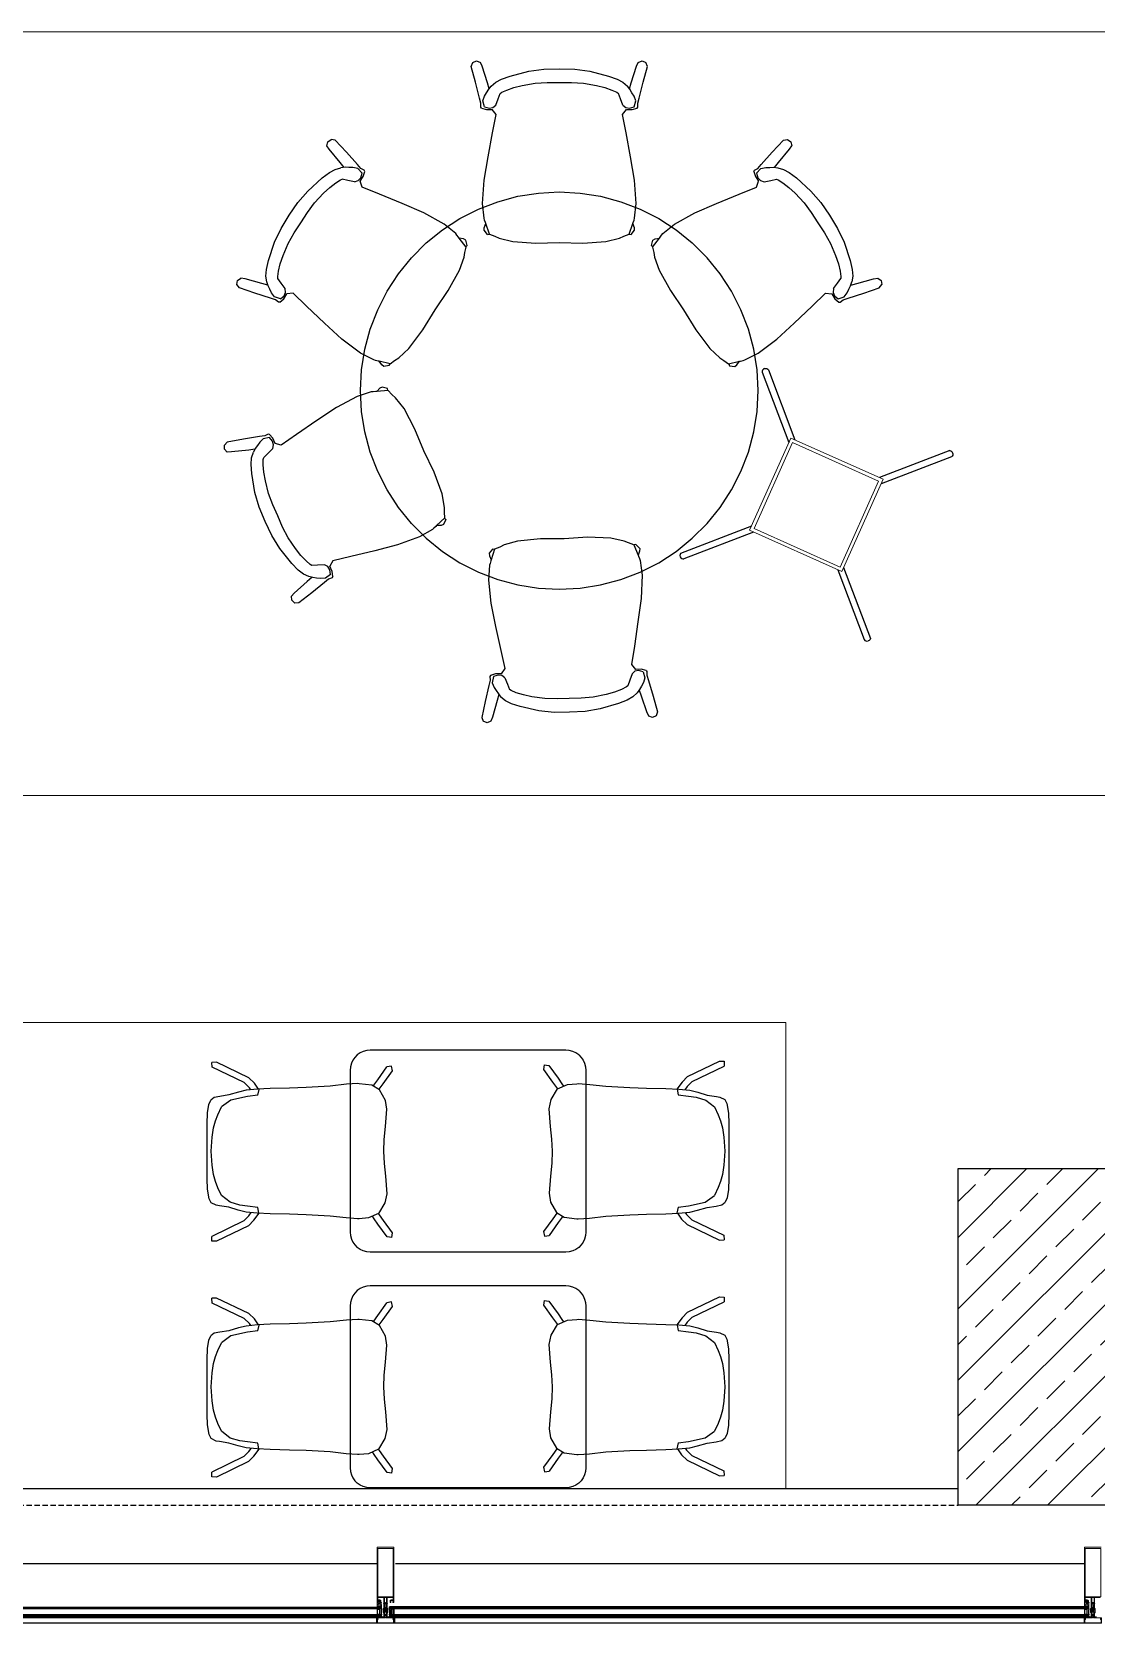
# Model space of a CAD drawing. Header units: metres. Extents: x -9891 to 773, y -8413 to 232.
# Drawn here: x -2033.4 to -1717.5, y -8413.1 to -7940.5 of the extents above; entities that cross this region are included whole.
import ezdxf

# ---------------------------------------------------------------- set-up
doc = ezdxf.new("R2010")
doc.units = ezdxf.units.M
doc.header["$LTSCALE"] = 0.01
doc.header["$MEASUREMENT"] = 0
doc.linetypes.add('HIDDEN', pattern=[9.525, 6.35, -3.175])
doc.layers.get('0').update_dxf_attribs({"color": 30, "lineweight": 0})
for name, color, linetype in [('AG-ELEV-02', 152, 'Continuous'), ('AG-Hidden', 9, 'HIDDEN'), ('CAM', 1, 'Continuous'), ('V-0_Hatch_Concrete', 252, 'Continuous'), ('V-2_Column', 160, 'Continuous')]:
    doc.layers.add(name, color=color, linetype=linetype)
doc.layers.add('AG-Furniture', color=9, linetype='Continuous', lineweight=9)
doc.layers.add('AG-Profile_Aluminium', color=122, linetype='Continuous', lineweight=9)

# ---------------------------------------------------------------- blocks, each defined once
blk = doc.blocks.new('150714_ARSA$0$KOLON 80X120')
at = {"layer": 'V-0_Hatch_Concrete'}
h = blk.add_hatch(dxfattribs=at)
h.set_pattern_fill('ANSI33', color=256, scale=60)
h.set_pattern_definition([(45, (-19036.79, -4512.143), (-10.606602, 10.606602), []), (45, (-19026.183, -4512.143), (-10.606602, 10.606602), [7.5, -3.75])])
h.paths.add_polyline_path([(0, 100), (80, 100), (80, 0), (0, 0)])
at = {"layer": 'V-2_Column'}
blk.add_lwpolyline([(0, 100), (80, 100), (80, 0), (0, 0), (0, 100)], dxfattribs=at)
blk = doc.blocks.new('ART_00113592_P')
at = {"color": 0, "linetype": 'Continuous', "lineweight": -3}
for p, q in [((1, -49.2), (3.8, -39.1)), ((3.8, -39.1), (8.2, -29.7)), ((8.2, -29.7), (14.1, -21.4)), ((14.1, -21.4), (21.4, -14.1)), ((21.4, -14.1), (29.7, -8.2)), ((29.7, -8.2), (39.1, -3.8)), ((39.1, -3.8), (49.2, -1)), ((49.2, -1), (60, 0)), ((60, 0), (640, 0)), ((640, 0), (650.8, -1)), ((650.8, -1), (661, -3.8)), ((661, -3.8), (670.3, -8.2)), ((670.3, -8.2), (678.7, -14.1)), ((685.9, -21.4), (678.7, -14.1)), ((691.9, -29.7), (685.9, -21.4)), ((696.3, -39.1), (691.9, -29.7)), ((699.1, -49.2), (696.3, -39.1)), ((0, -60), (1, -49.2)), ((0, -540), (0, -60)), ((700.1, -60), (699.1, -49.2)), ((700, -60), (700.1, -60)), ((700.1, -540), (700.1, -60)), ((1, -550.8), (0, -540)), ((3.8, -561), (1, -550.8)), ((8.2, -570.3), (3.8, -561)), ((691.9, -570.3), (696.3, -561)), ((696.3, -561), (699.1, -550.8)), ((699.1, -550.8), (700.1, -540)), ((14.1, -578.7), (8.2, -570.3)), ((21.4, -585.9), (14.1, -578.7)), ((21.4, -585.9), (29.7, -591.9)), ((29.7, -591.9), (39.1, -596.3)), ((39.1, -596.3), (49.2, -599.1)), ((49.2, -599.1), (60, -600.1)), ((60, -600.1), (640, -600.1)), ((640, -600.1), (650.8, -599.1)), ((650.8, -599.1), (661, -596.3)), ((661, -596.3), (670.3, -591.9)), ((670.3, -591.9), (678.7, -585.9)), ((678.7, -585.9), (685.9, -578.7)), ((685.9, -578.7), (691.9, -570.3))]:
    blk.add_line(p, q, dxfattribs=at)
blk = doc.blocks.new('ART_00104314_P')
at = {"color": 0, "linetype": 'Continuous', "lineweight": -3}
for p, q in [((224.9, -0.3), (268.4, 0)), ((268.4, 0), (311.7, -0.3)), ((0, -28), (0.7, -14.3)), ((46, -123), (0, -28)), ((0.7, -14.3), (14.7, -14.5)), ((60.6, -109.3), (14.7, -14.5)), ((101, -64.7), (105.3, -37)), ((105.3, -37), (106.9, -27)), ((106.9, -27), (114.1, -12.5)), ((114.1, -12.5), (126, -6.2)), ((115.8, -69), (136.1, -43.3)), ((126, -6.2), (154.7, -1.5)), ((136.1, -43.3), (159.2, -32.4)), ((154.7, -1.5), (185.5, -0.7)), ((159.2, -32.4), (177.3, -25.4)), ((177.3, -25.4), (198.3, -19.6)), ((185.5, -0.7), (224.9, -0.3)), ((198.3, -19.6), (226, -15.6)), ((226, -15.6), (267.8, -12.3)), ((267.8, -12.3), (309.6, -15.6)), ((309.6, -15.6), (337.2, -19.6)), ((311.7, -0.3), (348.7, -0.6)), ((337.2, -19.6), (357.9, -25.4)), ((348.7, -0.6), (381.5, -1.4)), ((357.9, -25.4), (375.9, -32.4)), ((375.9, -32.4), (398.9, -43.3)), ((381.5, -1.4), (406.3, -5.4)), ((418.9, -70.9), (398.9, -43.3)), ((406.3, -5.4), (418.9, -10.9)), ((426.8, -21.6), (418.9, -10.9)), ((430.4, -37.6), (426.8, -21.6)), ((434.6, -64.8), (430.4, -37.6)), ((471.2, -110.5), (516.8, -15)), ((485.7, -124.2), (531.5, -28.4)), ((516.8, -15), (530.8, -14.7)), ((531.5, -28.4), (530.8, -14.7)), ((86.4, -116.3), (92.6, -92.8)), ((92.6, -92.8), (101, -64.7)), ((107, -97.4), (115.8, -69)), ((430, -119.7), (418.9, -70.9)), ((442.7, -93.8), (434.6, -64.8)), ((448.5, -116.5), (442.7, -93.8)), ((46, -123), (62.4, -139.4)), ((60.6, -109.3), (75.8, -124.5)), ((62.4, -139.4), (83.2, -154.4)), ((75.8, -124.5), (85.1, -131.2)), ((83.5, -148.7), (86.4, -116.3)), ((100.5, -150.5), (104.2, -119.7)), ((104.2, -119.7), (107, -97.4)), ((433.9, -150.5), (430, -119.7)), ((451.7, -149.7), (448.5, -116.5)), ((449.8, -130.1), (455.9, -125.6)), ((451.8, -153.1), (469.4, -140.5)), ((455.9, -125.6), (471.2, -110.5)), ((469.4, -140.5), (485.7, -124.2)), ((80.2, -245.3), (81.9, -187.2)), ((81.9, -187.2), (83.5, -148.7)), ((83.8, -153.8), (100.5, -150.5)), ((433.9, -150.5), (451.3, -154.8)), ((453.5, -187.5), (451.7, -149.7)), ((455.1, -245.3), (453.5, -187.5)), ((78.6, -294.2), (80.2, -245.3)), ((456.9, -294.4), (455.1, -245.3)), ((74.7, -365.7), (78.6, -294.2)), ((460.8, -365.8), (456.9, -294.4)), ((69.2, -413.4), (74.7, -365.7)), ((466.2, -414.4), (460.8, -365.8)), ((66.9, -447.1), (69.2, -413.4)), ((468.3, -447.5), (466.2, -414.4)), ((67.1, -451.2), (66.9, -447.1)), ((69.2, -478.9), (67.1, -451.2)), ((463.5, -488.8), (468.1, -451.6)), ((468.1, -451.6), (468.3, -447.5)), ((13.2, -534.5), (50.6, -507.5)), ((50.6, -507.5), (67.1, -495.8)), ((62.2, -523.8), (78.7, -512.1)), ((67.1, -495.8), (74.4, -490.9)), ((82.4, -509.5), (69.2, -478.9)), ((78.7, -512.1), (82.5, -509.5)), ((82.5, -509.6), (82.4, -509.5)), ((82.5, -509.6), (114.2, -529.3)), ((418.6, -529.9), (449.9, -512.2)), ((449.9, -512.2), (463.5, -488.8)), ((449.9, -512.2), (450.1, -512.1)), ((450.8, -510.8), (451.6, -511.3)), ((451.6, -511.3), (468.1, -523)), ((460.9, -493.4), (463.2, -495.1)), ((463.2, -495.1), (479.7, -506.8)), ((479.7, -506.8), (517.7, -534.1)), ((11, -548.4), (13.2, -534.5)), ((11, -548.4), (24.9, -550.8)), ((24.9, -550.8), (62.2, -523.8)), ((114.2, -529.3), (141.4, -534.3)), ((141.4, -534.3), (193.8, -530.5)), ((193.8, -530.5), (231.5, -526.4)), ((231.5, -526.4), (267.6, -524.7)), ((267.6, -524.7), (302.8, -526.1)), ((302.8, -526.1), (341.4, -530.1)), ((341.4, -530.1), (392, -534.2)), ((392, -534.2), (418.6, -529.9)), ((468.1, -523), (506.1, -550.3)), ((506.1, -550.3), (520, -548)), ((520, -548), (517.7, -534.1))]:
    blk.add_line(p, q, dxfattribs=at)
blk = doc.blocks.new('*U215')
at = {"color": 0, "linetype": 'Continuous', "lineweight": -3}
for p, q in [((-182.3, 561.1), (-122.7, 577.1)), ((-122.7, 577.1), (-61.7, 586.8)), ((-61.7, 586.8), (0, 590)), ((0, 590), (61.7, 586.8)), ((61.7, 586.8), (122.7, 577.1)), ((122.7, 577.1), (182.3, 561.1)), ((-295, 511), (-240, 539)), ((-240, 539), (-182.3, 561.1)), ((182.3, 561.1), (240, 539)), ((240, 539), (295, 511)), ((-394.8, 438.5), (-346.8, 477.3)), ((-346.8, 477.3), (-295, 511)), ((295, 511), (346.8, 477.3)), ((346.8, 477.3), (394.8, 438.5)), ((-438.5, 394.8), (-394.8, 438.5)), ((438.5, 394.8), (394.8, 438.5)), ((-477.3, 346.8), (-438.5, 394.8)), ((477.3, 346.8), (438.5, 394.8)), ((-511, 295), (-477.3, 346.8)), ((511, 295), (477.3, 346.8)), ((-539, 240), (-511, 295)), ((539, 240), (511, 295)), ((-561.1, 182.3), (-539, 240)), ((561.1, 182.3), (539, 240)), ((-577.1, 122.7), (-561.1, 182.3)), ((577.1, 122.7), (561.1, 182.3)), ((-586.8, 61.7), (-577.1, 122.7)), ((586.8, 61.7), (577.1, 122.7)), ((-590, 0), (-586.8, 61.7)), ((590, 0), (586.8, 61.7)), ((-586.8, -61.7), (-590, 0)), ((586.8, -61.7), (590, 0)), ((-577.1, -122.7), (-586.8, -61.7)), ((577.1, -122.7), (586.8, -61.7)), ((-561.1, -182.3), (-577.1, -122.7)), ((561.1, -182.3), (577.1, -122.7)), ((-539, -240), (-561.1, -182.3)), ((539, -240), (561.1, -182.3)), ((-511, -295), (-539, -240)), ((511, -295), (539, -240)), ((-477.3, -346.8), (-511, -295)), ((477.3, -346.8), (511, -295)), ((-438.5, -394.8), (-477.3, -346.8)), ((438.5, -394.8), (477.3, -346.8)), ((-394.8, -438.5), (-438.5, -394.8)), ((394.8, -438.5), (438.5, -394.8)), ((-394.8, -438.5), (-346.8, -477.3)), ((346.8, -477.3), (394.8, -438.5)), ((-346.8, -477.3), (-295, -511)), ((-295, -511), (-240, -539)), ((240, -539), (295, -511)), ((295, -511), (346.8, -477.3)), ((-240, -539), (-182.3, -561.1)), ((-182.3, -561.1), (-122.7, -577.1)), ((122.7, -577.1), (182.3, -561.1)), ((182.3, -561.1), (240, -539)), ((-122.7, -577.1), (-61.7, -586.8)), ((-61.7, -586.8), (0, -590)), ((0, -590), (61.7, -586.8)), ((61.7, -586.8), (122.7, -577.1))]:
    blk.add_line(p, q, dxfattribs=at)
blk = doc.blocks.new('ART_30103488_P')
at = {"color": 0, "linetype": 'Continuous', "lineweight": -3}
blk.add_blockref('*U215', (590, -590), dxfattribs=at)
blk = doc.blocks.new('ART_60179735_P')
at = {"color": 0, "linetype": 'Continuous', "lineweight": -3}
for p, q in [((15.6, 0), (27, -4.4)), ((0, -16.3), (4.4, -4.9)), ((12, -63.4), (0, -16.3)), ((4.4, -4.9), (15.6, 0)), ((31.9, -15.6), (27, -4.4)), ((47.6, -65), (31.9, -15.6)), ((89.7, -53.9), (114.9, -44.9)), ((114.9, -44.9), (170.5, -30.4)), ((170.5, -30.4), (215.5, -24.1)), ((215.5, -24.1), (261.3, -23.1)), ((261.3, -23.1), (307.1, -24.1)), ((307.1, -24.1), (352.1, -30.4)), ((352.1, -30.4), (407.7, -44.9)), ((407.7, -44.9), (432.9, -53.9)), ((475, -65), (490.7, -15.6)), ((490.7, -15.6), (495.6, -4.4)), ((495.6, -4.4), (507, 0)), ((507, 0), (518.2, -4.9)), ((510.6, -63.4), (522.6, -16.3)), ((522.6, -16.3), (518.2, -4.9)), ((24.2, -110.4), (12, -63.4)), ((39.6, -104.4), (45.6, -94.4)), ((45.6, -94.4), (51.6, -84.3)), ((53, -82.6), (47.6, -65)), ((51.6, -84.3), (59.2, -74.8)), ((59.2, -74.8), (72.4, -63.3)), ((72.4, -63.3), (89.7, -53.9)), ((85.6, -96.7), (90.4, -93.2)), ((90.4, -93.2), (105, -86.4)), ((105, -86.4), (125.9, -79.1)), ((125.9, -79.1), (151, -72.9)), ((151, -72.9), (189.5, -66.2)), ((189.5, -66.2), (225.3, -64)), ((225.3, -64), (261.3, -64.2)), ((261.3, -64.2), (297.3, -64)), ((297.3, -64), (333.1, -66.2)), ((333.1, -66.2), (371.6, -72.9)), ((371.6, -72.9), (396.7, -79.1)), ((396.7, -79.1), (417.6, -86.4)), ((417.6, -86.4), (432.2, -93.2)), ((432.2, -93.2), (437, -96.7)), ((432.9, -53.9), (450.2, -63.3)), ((450.2, -63.3), (463.4, -74.8)), ((471, -84.3), (463.4, -74.8)), ((469.6, -82.6), (475, -65)), ((477, -94.4), (471, -84.3)), ((483, -104.4), (477, -94.4)), ((498.4, -110.4), (510.6, -63.4)), ((28.5, -125.8), (24.2, -110.4)), ((28, -136.8), (28.5, -125.8)), ((30.1, -140.3), (28, -136.8)), ((30.1, -140.3), (44.8, -144.4)), ((34.5, -118), (39.6, -104.4)), ((38.8, -136.2), (34.5, -118)), ((38.8, -136.2), (52.6, -140.4)), ((52.6, -140.4), (63.5, -138.7)), ((63.5, -138.7), (72.4, -131.8)), ((72.4, -131.8), (79.5, -112.6)), ((79.5, -112.6), (85.6, -96.7)), ((443.1, -112.6), (437, -96.7)), ((450.2, -131.8), (443.1, -112.6)), ((450.2, -131.8), (459.1, -138.7)), ((459.1, -138.7), (470, -140.4)), ((470, -140.4), (483.8, -136.2)), ((477.8, -144.4), (492.5, -140.3)), ((488.1, -118), (483, -104.4)), ((483.8, -136.2), (488.1, -118)), ((492.5, -140.3), (494.6, -136.8)), ((494.2, -125.8), (498.4, -110.4)), ((494.6, -136.8), (494.2, -125.8)), ((44.8, -144.4), (61.9, -144.4)), ((73.5, -158.9), (61.9, -144.4)), ((62.8, -213.2), (73.5, -158.9)), ((449.1, -158.9), (460.7, -144.3)), ((459.8, -213.2), (449.1, -158.9)), ((460.7, -144.3), (477.8, -144.4)), ((49.9, -285), (62.8, -213.2)), ((472.7, -285), (459.8, -213.2)), ((37.9, -354.2), (49.9, -285)), ((484.7, -354.2), (472.7, -285)), ((33, -423.5), (37.9, -354.2)), ((489.6, -423.5), (484.7, -354.2)), ((37.8, -467.2), (33, -423.5)), ((484.8, -467.2), (489.6, -423.5)), ((39.5, -472.8), (37.8, -467.2)), ((483.1, -472.8), (484.8, -467.2)), ((37.7, -502.7), (38.4, -495.3)), ((48.4, -515.1), (37.7, -502.7)), ((38.4, -495.3), (43.1, -483.1)), ((42, -480), (39.5, -472.8)), ((43.1, -483.1), (42, -480)), ((54.4, -514.6), (43.1, -483.1)), ((48.4, -515.1), (54.2, -514)), ((54.4, -514.6), (70.2, -520.3)), ((452.4, -520.3), (468.2, -514.6)), ((468.2, -514.6), (479.5, -483.1)), ((468.4, -514), (474.3, -515.1)), ((474.3, -515.1), (484.9, -502.7)), ((479.5, -483.1), (480.6, -480)), ((484.2, -495.3), (479.5, -483.1)), ((480.6, -480), (483.1, -472.8)), ((484.9, -502.7), (484.2, -495.3)), ((70.2, -520.3), (83, -526.2)), ((83, -526.2), (122.8, -536.3)), ((122.8, -536.3), (191.7, -540.9)), ((191.7, -540.9), (261.3, -539.1)), ((261.3, -539.1), (330.9, -540.9)), ((330.9, -540.9), (399.8, -536.3)), ((399.8, -536.3), (439.6, -526.2)), ((439.6, -526.2), (452.4, -520.3))]:
    blk.add_line(p, q, dxfattribs=at)
blk = doc.blocks.new('ART_00069725_P')
at = {"linetype": 'Continuous', "lineweight": -3}
for p, q in [((5.8, -1.2), (9.1, 0)), ((9.1, 0), (12.5, 0)), ((605.9, 0), (609.2, 0)), ((609.2, 0), (612.5, -1.2)), ((0, -9.9), (0.9, -6.5)), ((0.3, -13.1), (0, -9.9)), ((0.3, -13.1), (159.2, -171.1)), ((1.8, -15.9), (0.3, -13.1)), ((0.9, -6.5), (2.9, -3.5)), ((2.9, -3.5), (5.8, -1.2)), ((12.5, 0), (15.4, -1.2)), ((15.4, -1.2), (174.1, -159.1)), ((445.9, -159.1), (605.9, 0)), ((459.2, -172.3), (616.5, -15.9)), ((612.5, -1.2), (615.4, -3.5)), ((617.4, -6.5), (615.4, -3.5)), ((616.5, -15.9), (618, -13.1)), ((618.4, -9.9), (617.4, -6.5)), ((618, -13.1), (618.4, -9.9)), ((1.8, -602.3), (159.2, -445.9)), ((15.4, -616.9), (174.1, -459.1)), ((445.9, -459.1), (605.9, -618.1)), ((459.2, -445.9), (616.5, -602.3)), ((0, -608.3), (0.3, -605)), ((0.9, -611.6), (0, -608.3)), ((0.3, -605), (1.8, -602.3)), ((2.9, -614.7), (0.9, -611.6)), ((615.4, -614.7), (617.4, -611.6)), ((618, -605), (616.5, -602.3)), ((617.4, -611.6), (618.4, -608.3)), ((618.4, -608.3), (618, -605)), ((2.9, -614.7), (5.8, -616.9)), ((5.8, -616.9), (9.1, -618.1)), ((9.1, -618.1), (12.5, -618.1)), ((12.5, -618.1), (15.4, -616.9)), ((15.4, -616.9), (15.4, -616.9)), ((605.9, -618.1), (609.2, -618.1)), ((609.2, -618.1), (612.5, -616.9)), ((612.5, -616.9), (615.4, -614.7))]:
    blk.add_line(p, q, dxfattribs=at)
for points in [[(159.2, -159.1), (459.2, -159.1), (459.2, -459.1), (159.2, -459.1)], [(169.2, -169.1), (449.2, -169.1), (449.2, -449.1), (169.2, -449.1)]]:
    blk.add_lwpolyline(points, close=True)
blk = doc.blocks.new('A$C4C4F46C8')
at = {"layer": 'AG-Furniture', "color": 251}
for points in [[(-17100, -15291.6), (-2006.3, -15291.6), (-2006.3, -13023.9), (-17100, -13023.9)], [(-9312, -15966.2), (-15736, -15966.2), (-15736, -17350), (-9312, -17350)]]:
    blk.add_lwpolyline(points, close=True, dxfattribs=at)
at = {"layer": 'AG-Furniture', "ltscale": 0.3}
for name, p in [('ART_60179735_P', (-10245.3, -13110.4, 720)), ('ART_60179735_P', (-10245.3, -13110.4, 720)), ('ART_30103488_P', (-10574, -13499.5, 1440))]:
    blk.add_blockref(name, p, dxfattribs=at)
for name, p, rotation in [('ART_60179735_P', (-10947.4, -13775.4, 720), 57), ('ART_60179735_P', (-10947.4, -13775.4, 720), 57), ('ART_60179735_P', (-9305.2, -13337.1, 720), 302.9999999999999), ('ART_60179735_P', (-9305.2, -13337.1, 720), 302.9999999999999), ('ART_60179735_P', (-10772.1, -14726.4, 720), 114), ('ART_60179735_P', (-10772.1, -14726.4, 720), 114), ('ART_00069725_P', (-8812.6, -14272.6, 720), 245.8857064652339), ('ART_00069725_P', (-8812.6, -14272.6, 720), 245.8857064652339), ('ART_60179735_P', (-9691.6, -15059.7, 720), 181.8272758102483), ('ART_60179735_P', (-9691.6, -15059.7, 720), 181.8272758102483), ('ART_00113592_P', (-9905.1, -16648.3, 3772.3), 180), ('ART_00113592_P', (-9905.1, -16648.3, 3772.3), 180), ('ART_00104314_P', (-11029.8, -16615.9, 3052.3), 90), ('ART_00104314_P', (-11029.8, -16615.9, 3052.3), 90), ('ART_00104314_P', (-9480.4, -16080.7, 3052.3), 270), ('ART_00104314_P', (-9480.4, -16080.7, 3052.3), 270), ('ART_00113592_P', (-9905.1, -17348.4, 3772.3), 180), ('ART_00113592_P', (-9905.1, -17348.4, 3772.3), 180), ('ART_00104314_P', (-11029.8, -17316, 3052.3), 90), ('ART_00104314_P', (-11029.8, -17316, 3052.3), 90), ('ART_00104314_P', (-9480.4, -16780.7, 3052.3), 270), ('ART_00104314_P', (-9480.4, -16780.7, 3052.3), 270)]:
    blk.add_blockref(name, p, dxfattribs=dict(at, rotation=rotation))
blk = doc.blocks.new('A$C33B82F70')
at = {"layer": 'AG-ELEV-02', "ltscale": 2.5}
for p, q in [((-16800, -8150), (-9200, -8150)), ((-10925, -8374.1), (-12970.4, -8374.1)), ((-8825, -8374.1), (-10870.4, -8374.1))]:
    blk.add_line(p, q, dxfattribs=at)
at = {"layer": 'AG-ELEV-02'}
for p, q in [((-10924, -8550), (-12976, -8550)), ((-10925.1, -8534.3), (-12974.9, -8534.3)), ((-10926.5, -8534.3), (-10926.5, -8550)), ((-10926.5, -8534.3), (-10926.5, -8550)), ((-8824, -8550), (-10876, -8550)), ((-8825.1, -8534.3), (-10874.9, -8534.3)), ((-10873.5, -8534.3), (-10873.5, -8550)), ((-8826.5, -8534.3), (-8826.5, -8550))]:
    blk.add_line(p, q, dxfattribs=at)
at = {"layer": 'AG-Hidden', "ltscale": 250}
blk.add_line((-16800, -8200), (-9200, -8200), dxfattribs=at)
at = {"layer": 'AG-Profile_Aluminium'}
for points in [[(-10884.2, -8487.7), (-10884.6, -8488.6, -0.280185), (-10885.1, -8488.8), (-10886.1, -8488.8, -0.414214), (-10886.6, -8488.3), (-10886.6, -8483.3, -0.414214), (-10885.1, -8481.8), (-10883.2, -8481.8), (-10883.2, -8481.3, -0.414214), (-10882.7, -8480.8), (-10879.7, -8480.8, -0.414214), (-10879.2, -8481.3), (-10879.2, -8481.8), (-10877, -8481.8), (-10877, -8475.3, 0.414214), (-10878.5, -8473.8), (-10895, -8473.8), (-10895, -8490.8), (-10894.4, -8490.8), (-10894.4, -8491.6, -0.414898), (-10894.6, -8491.8), (-10895, -8491.8), (-10895, -8509.8), (-10896, -8510.8), (-10897, -8510.8, -0.401727), (-10898.2, -8509.7), (-10897.7, -8509.4), (-10898.2, -8509.2), (-10898.2, -8508.3), (-10898.2, -8508.3), (-10897.7, -8508), (-10898.2, -8507.7), (-10898.2, -8506.9), (-10897.7, -8506.6), (-10898.2, -8506.3), (-10898.2, -8505.5), (-10897.7, -8505.2), (-10898.2, -8504.9), (-10898.2, -8504.1), (-10897.7, -8503.8), (-10898.2, -8503.5), (-10898.2, -8502.7), (-10897.7, -8502.4), (-10898.2, -8502.1), (-10898.2, -8501.3), (-10897.7, -8501), (-10898.2, -8500.7), (-10898.2, -8499.9), (-10897.7, -8499.6), (-10898.2, -8499.3), (-10898.2, -8498.4), (-10897.7, -8498.2), (-10898.2, -8497.9), (-10898.2, -8497), (-10897.7, -8496.7), (-10898.2, -8496.4), (-10898.2, -8495.6), (-10897.7, -8495.3), (-10898.2, -8495), (-10898.2, -8494.2), (-10897.7, -8493.9), (-10898.2, -8493.6), (-10898.2, -8493.2), (-10899.6, -8491.7, 0.414204), (-10900.3, -8491.7), (-10901.8, -8493.2), (-10901.8, -8494.3), (-10902.3, -8494.6), (-10901.8, -8494.9), (-10901.8, -8495.7), (-10902.3, -8496), (-10901.8, -8496.3), (-10901.8, -8497.2), (-10902.3, -8497.4), (-10901.8, -8497.7), (-10901.8, -8498.6), (-10902.3, -8498.9), (-10901.8, -8499.1), (-10901.8, -8500), (-10902.3, -8500.3), (-10901.8, -8500.6), (-10901.8, -8501.4), (-10902.3, -8501.7), (-10901.8, -8502), (-10901.8, -8502.8), (-10902.3, -8503.1), (-10901.8, -8503.4), (-10901.8, -8504.2), (-10902.3, -8504.5), (-10901.8, -8504.8), (-10901.8, -8505.6), (-10902.3, -8505.9), (-10901.8, -8506.2), (-10901.8, -8507), (-10902.3, -8507.3), (-10901.8, -8507.6), (-10901.8, -8508.5), (-10902.3, -8508.7), (-10901.8, -8509), (-10901.8, -8509.9), (-10902.3, -8510.2), (-10902, -8510.3, -0.259555), (-10903, -8510.8), (-10904, -8510.8), (-10905, -8509.8), (-10905, -8491.8), (-10905.4, -8491.8, -0.414214), (-10905.6, -8491.6), (-10905.6, -8490.8), (-10905, -8490.8), (-10905, -8473.8), (-10921.5, -8473.8, 0.414214), (-10923, -8475.3), (-10923, -8481.8), (-10920.8, -8481.8), (-10920.8, -8481.3, -0.414214), (-10920.3, -8480.8), (-10917.3, -8480.8, -0.414214), (-10916.8, -8481.3), (-10916.8, -8481.8), (-10914.9, -8481.8, -0.414214), (-10913.4, -8483.3), (-10913.4, -8488.3, -0.414214), (-10913.9, -8488.8), (-10914.9, -8488.8, -0.280185), (-10915.4, -8488.6), (-10915.8, -8487.7), (-10915.8, -8487.3), (-10914.6, -8487.3), (-10914.6, -8484.3, 0.414214), (-10915.1, -8483.8), (-10918.3, -8483.8), (-10918.8, -8483.3), (-10919.3, -8483.8), (-10922.5, -8483.8, 0.414214), (-10923, -8484.3), (-10923, -8487.3), (-10921.8, -8487.3), (-10921.8, -8487.7), (-10922.2, -8488.6, -0.280185), (-10922.7, -8488.8), (-10924.5, -8488.8, -0.414214), (-10925, -8488.3), (-10925, -8324.6, -0.414214), (-10924.5, -8324.1), (-10875.5, -8324.1, -0.400911), (-10875, -8324.6), (-10875, -8488.3, -0.414214), (-10875.5, -8488.8), (-10877.3, -8488.8, -0.280185), (-10877.8, -8488.6), (-10878.2, -8487.7), (-10878.2, -8487.3), (-10877, -8487.3), (-10877, -8484.3, 0.414214), (-10877.5, -8483.8), (-10880.7, -8483.8), (-10881.2, -8483.3), (-10881.7, -8483.8), (-10884.9, -8483.8, 0.414214), (-10885.4, -8484.3), (-10885.4, -8487.3), (-10884.2, -8487.3)], [(-10898.2, -8529.1), (-10898.2, -8529.5), (-10897.8, -8530.4, 0.280182), (-10897.3, -8530.6), (-10895.5, -8530.6, 0.414214), (-10895, -8530.1), (-10895, -8520.7, -0.198912), (-10894.4, -8519.3), (-10893.6, -8518.4, 0.198912), (-10893, -8517), (-10893, -8507.1, 0.414214), (-10893.5, -8506.6), (-10894.3, -8506.6, 0.414214), (-10894.8, -8507.1), (-10894.8, -8515.4, -0.414156), (-10895.3, -8515.9), (-10898.7, -8515.9, -0.414272), (-10899.2, -8515.4), (-10899.2, -8514.4, -0.414214), (-10899.1, -8514.3), (-10898.8, -8514.3, -0.244698), (-10898.7, -8514.3), (-10898.1, -8515.3, 0.414214), (-10897.8, -8515.3), (-10897.4, -8515.1), (-10898.4, -8513.8, 0.244698), (-10898.6, -8513.7), (-10898.9, -8513.7, -0.414214), (-10899.2, -8513.4), (-10899.2, -8512.1, -0.414214), (-10899.1, -8512), (-10898.8, -8512, -0.244698), (-10898.7, -8512.1), (-10898.1, -8513.1, 0.414214), (-10897.8, -8513.1), (-10897.4, -8512.9), (-10898.4, -8511.6, 0.244698), (-10898.6, -8511.4), (-10898.9, -8511.4, -0.414214), (-10899.2, -8511.1), (-10899.2, -8509.9, -0.414214), (-10899.1, -8509.8), (-10898.8, -8509.8, -0.244698), (-10898.7, -8509.8), (-10898.1, -8510.8, 0.414214), (-10897.8, -8510.9), (-10897.4, -8510.7), (-10898.4, -8509.3, 0.244698), (-10898.6, -8509.2), (-10898.9, -8509.2, -0.414214), (-10899.2, -8508.9), (-10899.2, -8507.7, -0.414214), (-10899.1, -8507.6), (-10898.8, -8507.6, -0.244698), (-10898.7, -8507.6), (-10898.1, -8508.6, 0.414214), (-10897.8, -8508.7), (-10897.4, -8508.4), (-10898.4, -8507.1, 0.244698), (-10898.6, -8507), (-10898.9, -8507, -0.414214), (-10899.2, -8506.7), (-10899.2, -8505.4, -0.414214), (-10899.1, -8505.3), (-10899, -8505.3, -0.244698), (-10898.9, -8505.4), (-10898.1, -8506.6, 0.414214), (-10897.8, -8506.6), (-10897.4, -8506.4), (-10899.1, -8504.1, 0), (-10899.1, -8504.1, 0.244698), (-10899.9, -8503.6), (-10900.1, -8503.6, 0.244698), (-10901, -8504.1), (-10902.6, -8506.4), (-10902.2, -8506.6, 0.414214), (-10902, -8506.6), (-10901.1, -8505.4, -0.244698), (-10901.1, -8505.3), (-10900.9, -8505.3, -0.414214), (-10900.8, -8505.4), (-10900.8, -8506.7, -0.414214), (-10901.1, -8507), (-10901.4, -8507, 0.244698), (-10901.6, -8507.1), (-10902.6, -8508.4), (-10902.2, -8508.7, 0.414214), (-10902, -8508.6), (-10901.3, -8507.6, -0.244698), (-10901.2, -8507.6), (-10900.9, -8507.6, -0.414214), (-10900.8, -8507.7), (-10900.8, -8508.9, -0.414214), (-10901.1, -8509.2), (-10901.4, -8509.2, 0.244698), (-10901.6, -8509.3), (-10902.6, -8510.7), (-10902.2, -8510.9, 0.414214), (-10902, -8510.8), (-10901.3, -8509.8, -0.244698), (-10901.2, -8509.8), (-10900.9, -8509.8, -0.414214), (-10900.8, -8509.9), (-10900.8, -8511.1, -0.414214), (-10901.1, -8511.4), (-10901.4, -8511.4, 0.244698), (-10901.6, -8511.6), (-10902.6, -8512.9), (-10902.2, -8513.1, 0.414214), (-10902, -8513.1), (-10901.3, -8512.1, -0.244698), (-10901.2, -8512), (-10900.9, -8512, -0.414214), (-10900.8, -8512.1), (-10900.8, -8513.4, -0.414214), (-10901.1, -8513.7), (-10901.4, -8513.7, 0.244698), (-10901.6, -8513.8), (-10902.6, -8515.1), (-10902.2, -8515.3, 0.414214), (-10902, -8515.3), (-10901.3, -8514.3, -0.244698), (-10901.2, -8514.3), (-10900.9, -8514.3, -0.414214), (-10900.8, -8514.4), (-10900.8, -8515.4, -0.414214), (-10901.3, -8515.9), (-10904.7, -8515.9, -0.414214), (-10905.2, -8515.4), (-10905.2, -8507.1, 0.414214), (-10905.7, -8506.6), (-10906.5, -8506.6, 0.414214), (-10907, -8507.1), (-10907, -8517, 0.198912), (-10906.4, -8518.4), (-10905.6, -8519.3, -0.198912), (-10905, -8520.7), (-10905, -8530.1, 0.414214), (-10904.5, -8530.6), (-10902.7, -8530.6, 0.280182), (-10902.2, -8530.4), (-10901.8, -8529.5), (-10901.8, -8529.1), (-10903, -8529.1), (-10903, -8526.1, -0.414214), (-10902.5, -8525.6), (-10900.5, -8525.6), (-10900, -8525.1), (-10899.5, -8525.6), (-10897.5, -8525.6, -0.414214), (-10897, -8526.1), (-10897, -8529.1)], [(-10899.6, -8489.1, 0.414204), (-10900.3, -8489.1), (-10902.3, -8491.1, -0.668177), (-10903.1, -8490.7), (-10903.1, -8473.8), (-10896.8, -8473.8), (-10896.8, -8490.7, -0.668169), (-10897.7, -8491.1)], [(-8798.2, -8529.1), (-8798.2, -8529.5), (-8797.8, -8530.4, 0.280182), (-8797.3, -8530.6), (-8795.5, -8530.6, 0.414214), (-8795, -8530.1), (-8795, -8520.7, -0.198912), (-8794.4, -8519.3), (-8793.6, -8518.4, 0.198912), (-8793, -8517), (-8793, -8507.1, 0.414214), (-8793.5, -8506.6), (-8794.3, -8506.6, 0.414214), (-8794.8, -8507.1), (-8794.8, -8515.4, -0.414156), (-8795.3, -8515.9), (-8798.7, -8515.9, -0.414272), (-8799.2, -8515.4), (-8799.2, -8514.4, -0.414214), (-8799.1, -8514.3), (-8798.8, -8514.3, -0.244698), (-8798.7, -8514.3), (-8798.1, -8515.3, 0.414214), (-8797.8, -8515.3), (-8797.4, -8515.1), (-8798.4, -8513.8, 0.244698), (-8798.6, -8513.7), (-8798.9, -8513.7, -0.414214), (-8799.2, -8513.4), (-8799.2, -8512.1, -0.414214), (-8799.1, -8512), (-8798.8, -8512, -0.244698), (-8798.7, -8512.1), (-8798.1, -8513.1, 0.414214), (-8797.8, -8513.1), (-8797.4, -8512.9), (-8798.4, -8511.6, 0.244698), (-8798.6, -8511.4), (-8798.9, -8511.4, -0.414214), (-8799.2, -8511.1), (-8799.2, -8509.9, -0.414214), (-8799.1, -8509.8), (-8798.8, -8509.8, -0.244698), (-8798.7, -8509.8), (-8798.1, -8510.8, 0.414214), (-8797.8, -8510.9), (-8797.4, -8510.7), (-8798.4, -8509.3, 0.244698), (-8798.6, -8509.2), (-8798.9, -8509.2, -0.414214), (-8799.2, -8508.9), (-8799.2, -8507.7, -0.414214), (-8799.1, -8507.6), (-8798.8, -8507.6, -0.244698), (-8798.7, -8507.6), (-8798.1, -8508.6, 0.414214), (-8797.8, -8508.7), (-8797.4, -8508.4), (-8798.4, -8507.1, 0.244698), (-8798.6, -8507), (-8798.9, -8507, -0.414214), (-8799.2, -8506.7), (-8799.2, -8505.4, -0.414214), (-8799.1, -8505.3), (-8799, -8505.3, -0.244698), (-8798.9, -8505.4), (-8798.1, -8506.6, 0.414214), (-8797.8, -8506.6), (-8797.4, -8506.4), (-8799.1, -8504.1, 0), (-8799.1, -8504.1, 0.244698), (-8799.9, -8503.6), (-8800.1, -8503.6, 0.244698), (-8801, -8504.1), (-8802.6, -8506.4), (-8802.2, -8506.6, 0.414214), (-8802, -8506.6), (-8801.1, -8505.4, -0.244698), (-8801.1, -8505.3), (-8800.9, -8505.3, -0.414214), (-8800.8, -8505.4), (-8800.8, -8506.7, -0.414214), (-8801.1, -8507), (-8801.4, -8507, 0.244698), (-8801.6, -8507.1), (-8802.6, -8508.4), (-8802.2, -8508.7, 0.414214), (-8802, -8508.6), (-8801.3, -8507.6, -0.244698), (-8801.2, -8507.6), (-8800.9, -8507.6, -0.414214), (-8800.8, -8507.7), (-8800.8, -8508.9, -0.414214), (-8801.1, -8509.2), (-8801.4, -8509.2, 0.244698), (-8801.6, -8509.3), (-8802.6, -8510.7), (-8802.2, -8510.9, 0.414214), (-8802, -8510.8), (-8801.3, -8509.8, -0.244698), (-8801.2, -8509.8), (-8800.9, -8509.8, -0.414214), (-8800.8, -8509.9), (-8800.8, -8511.1, -0.414214), (-8801.1, -8511.4), (-8801.4, -8511.4, 0.244698), (-8801.6, -8511.6), (-8802.6, -8512.9), (-8802.2, -8513.1, 0.414214), (-8802, -8513.1), (-8801.3, -8512.1, -0.244698), (-8801.2, -8512), (-8800.9, -8512, -0.414214), (-8800.8, -8512.1), (-8800.8, -8513.4, -0.414214), (-8801.1, -8513.7), (-8801.4, -8513.7, 0.244698), (-8801.6, -8513.8), (-8802.6, -8515.1), (-8802.2, -8515.3, 0.414214), (-8802, -8515.3), (-8801.3, -8514.3, -0.244698), (-8801.2, -8514.3), (-8800.9, -8514.3, -0.414214), (-8800.8, -8514.4), (-8800.8, -8515.4, -0.414214), (-8801.3, -8515.9), (-8804.7, -8515.9, -0.414214), (-8805.2, -8515.4), (-8805.2, -8507.1, 0.414214), (-8805.7, -8506.6), (-8806.5, -8506.6, 0.414214), (-8807, -8507.1), (-8807, -8517, 0.198912), (-8806.4, -8518.4), (-8805.6, -8519.3, -0.198912), (-8805, -8520.7), (-8805, -8530.1, 0.414214), (-8804.5, -8530.6), (-8802.7, -8530.6, 0.280182), (-8802.2, -8530.4), (-8801.8, -8529.5), (-8801.8, -8529.1), (-8803, -8529.1), (-8803, -8526.1, -0.414214), (-8802.5, -8525.6), (-8800.5, -8525.6), (-8800, -8525.1), (-8799.5, -8525.6), (-8797.5, -8525.6, -0.414214), (-8797, -8526.1), (-8797, -8529.1)], [(-8799.6, -8489.1, 0.414204), (-8800.3, -8489.1), (-8802.3, -8491.1, -0.668177), (-8803.1, -8490.7), (-8803.1, -8473.8), (-8796.8, -8473.8), (-8796.8, -8490.7, -0.668169), (-8797.7, -8491.1)], [(-10900, -8548.7), (-10876, -8548.7, 0.415475), (-10875.8, -8548.5), (-10875.8, -8540.6), (-10877.2, -8539.5, -0.734294), (-10875.8, -8536.3, 0.180054), (-10875.2, -8536.1), (-10875.2, -8534.7, -1.029401), (-10874.5, -8534.7), (-10874.5, -8548.5, -0.414214), (-10876, -8550), (-10924, -8550, -0.414214), (-10925.5, -8548.5), (-10925.5, -8534.7, -1.029594), (-10924.8, -8534.7), (-10924.8, -8536.1, 0.18004), (-10924.2, -8536.3, -0.734976), (-10922.8, -8539.5), (-10924.2, -8540.6), (-10924.2, -8548.5, 0.415536), (-10924, -8548.7)], [(-8800, -8548.7), (-8776, -8548.7, 0.415475), (-8775.8, -8548.5), (-8775.8, -8540.6), (-8777.2, -8539.5, -0.734294), (-8775.8, -8536.3, 0.180054), (-8775.2, -8536.1), (-8775.2, -8534.7, -1.029401), (-8774.5, -8534.7), (-8774.5, -8548.5, -0.414214), (-8776, -8550), (-8824, -8550, -0.414214), (-8825.5, -8548.5), (-8825.5, -8534.7, -1.029594), (-8824.8, -8534.7), (-8824.8, -8536.1, 0.18004), (-8824.2, -8536.3, -0.734976), (-8822.8, -8539.5), (-8824.2, -8540.6), (-8824.2, -8548.5, 0.415536), (-8824, -8548.7)]]:
    blk.add_lwpolyline(points, format="xyb", close=True, dxfattribs=at)
for points in [[(-10876.8, -8472), (-10923.1, -8472), (-10923.1, -8328.1), (-10876.8, -8328.1)], [(-8776.8, -8472), (-8823.1, -8472), (-8823.1, -8328.1), (-8776.8, -8328.1)], [(-10903, -8523.6), (-10897, -8523.6), (-10897, -8517.8), (-10903, -8517.8)], [(-8803, -8523.6), (-8797, -8523.6), (-8797, -8517.8), (-8803, -8517.8)]]:
    blk.add_lwpolyline(points, close=True, dxfattribs=at)
blk.add_lwpolyline([(-8778.5, -8473.8), (-8795, -8473.8), (-8795, -8490.8), (-8794.4, -8490.8), (-8794.4, -8491.6, -0.414898), (-8794.6, -8491.8), (-8795, -8491.8), (-8795, -8509.8), (-8796, -8510.8), (-8797, -8510.8, -0.401727), (-8798.2, -8509.7), (-8797.7, -8509.4), (-8798.2, -8509.2), (-8798.2, -8508.3), (-8798.2, -8508.3), (-8797.7, -8508), (-8798.2, -8507.7), (-8798.2, -8506.9), (-8797.7, -8506.6), (-8798.2, -8506.3), (-8798.2, -8505.5), (-8797.7, -8505.2), (-8798.2, -8504.9), (-8798.2, -8504.1), (-8797.7, -8503.8), (-8798.2, -8503.5), (-8798.2, -8502.7), (-8797.7, -8502.4), (-8798.2, -8502.1), (-8798.2, -8501.3), (-8797.7, -8501), (-8798.2, -8500.7), (-8798.2, -8499.9), (-8797.7, -8499.6), (-8798.2, -8499.3), (-8798.2, -8498.4), (-8797.7, -8498.2), (-8798.2, -8497.9), (-8798.2, -8497), (-8797.7, -8496.7), (-8798.2, -8496.4), (-8798.2, -8495.6), (-8797.7, -8495.3), (-8798.2, -8495), (-8798.2, -8494.2), (-8797.7, -8493.9), (-8798.2, -8493.6), (-8798.2, -8493.2), (-8799.6, -8491.7, 0.414204), (-8800.3, -8491.7), (-8801.8, -8493.2), (-8801.8, -8494.3), (-8802.3, -8494.6), (-8801.8, -8494.9), (-8801.8, -8495.7), (-8802.3, -8496), (-8801.8, -8496.3), (-8801.8, -8497.2), (-8802.3, -8497.4), (-8801.8, -8497.7), (-8801.8, -8498.6), (-8802.3, -8498.9), (-8801.8, -8499.1), (-8801.8, -8500), (-8802.3, -8500.3), (-8801.8, -8500.6), (-8801.8, -8501.4), (-8802.3, -8501.7), (-8801.8, -8502), (-8801.8, -8502.8), (-8802.3, -8503.1), (-8801.8, -8503.4), (-8801.8, -8504.2), (-8802.3, -8504.5), (-8801.8, -8504.8), (-8801.8, -8505.6), (-8802.3, -8505.9), (-8801.8, -8506.2), (-8801.8, -8507), (-8802.3, -8507.3), (-8801.8, -8507.6), (-8801.8, -8508.5), (-8802.3, -8508.7), (-8801.8, -8509), (-8801.8, -8509.9), (-8802.3, -8510.2), (-8802, -8510.3, -0.259555), (-8803, -8510.8), (-8804, -8510.8), (-8805, -8509.8), (-8805, -8491.8), (-8805.4, -8491.8, -0.414214), (-8805.6, -8491.6), (-8805.6, -8490.8), (-8805, -8490.8), (-8805, -8473.8), (-8821.5, -8473.8, 0.414214), (-8823, -8475.3), (-8823, -8481.8), (-8820.8, -8481.8), (-8820.8, -8481.3, -0.414214), (-8820.3, -8480.8), (-8817.3, -8480.8, -0.414214), (-8816.8, -8481.3), (-8816.8, -8481.8), (-8814.9, -8481.8, -0.414214), (-8813.4, -8483.3), (-8813.4, -8488.3, -0.414214), (-8813.9, -8488.8), (-8814.9, -8488.8, -0.280185), (-8815.4, -8488.6), (-8815.8, -8487.7), (-8815.8, -8487.3), (-8814.6, -8487.3), (-8814.6, -8484.3, 0.414214), (-8815.1, -8483.8), (-8818.3, -8483.8), (-8818.8, -8483.3), (-8819.3, -8483.8), (-8822.5, -8483.8, 0.414214), (-8823, -8484.3), (-8823, -8487.3), (-8821.8, -8487.3), (-8821.8, -8487.7), (-8822.2, -8488.6, -0.280185), (-8822.7, -8488.8), (-8824.5, -8488.8, -0.414214), (-8825, -8488.3), (-8825, -8324.6, -0.414214), (-8824.5, -8324.1), (-8775.5, -8324.1, -0.400911)], format="xyb", dxfattribs=at)
at = {"layer": 'AG-Profile_Aluminium', "color": 9}
for points in [[(-10914.9, -8501.9, 0.433199), (-10911.7, -8498.9), (-10912.6, -8490.1, -0.414214), (-10912.3, -8489.8), (-10911.9, -8489.8, 0.414214), (-10911.6, -8489.5), (-10911.6, -8489.1, 0.414214), (-10911.9, -8488.8), (-10914.9, -8488.8, -0.414214), (-10915.9, -8487.8), (-10915.9, -8486.5), (-10914.9, -8486.5), (-10914.9, -8486, 0.384615), (-10922.7, -8486), (-10922.7, -8486.5), (-10921.6, -8486.5), (-10921.6, -8487.8, -0.414214), (-10922.6, -8488.8), (-10925, -8488.8), (-10924.7, -8500.5, 0.213288), (-10923.3, -8501.8, -0.005109)], [(-10923.5, -8498.8), (-10923, -8498.8), (-10922.9, -8498.3), (-10914.7, -8497.4), (-10914.6, -8497.8), (-10914.1, -8497.8), (-10913.2, -8498.9, -0.436697), (-10915.4, -8500.9, 0.010178), (-10923.4, -8500.7, -0.26621), (-10923.7, -8500.2), (-10924, -8499.3, -0.414214)], [(-10915.7, -8495, 0.425894), (-10915.2, -8494.4), (-10915.6, -8492.3, 0.3686), (-10916.1, -8491.8), (-10921, -8491.8, 0.375315), (-10921.5, -8492.3), (-10921.9, -8495.1, 0.490444), (-10921.4, -8495.6)], [(-10917.4, -8485.7, 0.142901), (-10920.1, -8485.7), (-10920.1, -8488.5, 0.414214), (-10919.8, -8488.8), (-10917.7, -8488.8, 0.414214), (-10917.4, -8488.5)], [(-8814.9, -8501.9, 0.433199), (-8811.7, -8498.9), (-8812.6, -8490.1, -0.414214), (-8812.3, -8489.8), (-8811.9, -8489.8, 0.414214), (-8811.6, -8489.5), (-8811.6, -8489.1, 0.414214), (-8811.9, -8488.8), (-8814.9, -8488.8, -0.414214), (-8815.9, -8487.8), (-8815.9, -8486.5), (-8814.9, -8486.5), (-8814.9, -8486, 0.384615), (-8822.7, -8486), (-8822.7, -8486.5), (-8821.6, -8486.5), (-8821.6, -8487.8, -0.414214), (-8822.6, -8488.8), (-8825, -8488.8), (-8824.7, -8500.5, 0.213288), (-8823.3, -8501.8, -0.005109)], [(-8823.5, -8498.8), (-8823, -8498.8), (-8822.9, -8498.3), (-8814.7, -8497.4), (-8814.6, -8497.8), (-8814.1, -8497.8), (-8813.2, -8498.9, -0.436697), (-8815.4, -8500.9, 0.010178), (-8823.4, -8500.7, -0.26621), (-8823.7, -8500.2), (-8824, -8499.3, -0.414214)], [(-8815.7, -8495, 0.425894), (-8815.2, -8494.4), (-8815.6, -8492.3, 0.3686), (-8816.1, -8491.8), (-8821, -8491.8, 0.375315), (-8821.5, -8492.3), (-8821.9, -8495.1, 0.490444), (-8821.4, -8495.6)], [(-8817.4, -8485.7, 0.142901), (-8820.1, -8485.7), (-8820.1, -8488.5, 0.414214), (-8819.8, -8488.8), (-8817.7, -8488.8, 0.414214), (-8817.4, -8488.5)], [(-10886.4, -8530.5), (-10886.8, -8531.4), (-10887.7, -8531.4), (-10887.4, -8530.5, 0.834458), (-10887.9, -8530.5), (-10888.3, -8531.4), (-10889.2, -8531.4), (-10888.9, -8530.5, 0.834458), (-10889.4, -8530.5), (-10889.8, -8531.4), (-10890.7, -8531.4), (-10890.8, -8531.1, 0.363249), (-10891, -8530.9), (-10897.4, -8530.9, -0.414214), (-10898.4, -8529.9), (-10898.4, -8529.1), (-10897.3, -8529.1), (-10897.3, -8528.6, 0.543452), (-10902.7, -8528.6), (-10902.7, -8529.1), (-10901.7, -8529.1), (-10901.7, -8529.9, -0.414214), (-10902.7, -8530.9), (-10909, -8530.9, 0.363249), (-10909.3, -8531.1), (-10909.3, -8531.4), (-10910.2, -8531.4), (-10910.8, -8530.6, 0.834458), (-10911.3, -8530.6), (-10910.8, -8531.4), (-10911.7, -8531.4), (-10912.3, -8530.6, 0.834458), (-10912.8, -8530.6), (-10912.3, -8531.4), (-10913.2, -8531.4), (-10913.8, -8530.6, 0.834458), (-10914.3, -8530.6), (-10913.8, -8531.4), (-10914.7, -8531.4), (-10915.3, -8530.6, 0.834458), (-10915.8, -8530.6), (-10915.3, -8531.4), (-10916.2, -8531.4), (-10916.8, -8530.6, 0.834458), (-10917.3, -8530.6), (-10916.8, -8531.4), (-10917.7, -8531.4), (-10918.3, -8530.6, 0.834458), (-10918.8, -8530.6), (-10918.3, -8531.4), (-10919.2, -8531.4), (-10919.8, -8530.6, 0.834458), (-10920.3, -8530.6), (-10919.8, -8531.4), (-10920.7, -8531.4), (-10921.3, -8530.6, 0.834458), (-10921.8, -8530.6), (-10921.3, -8531.4), (-10922.2, -8531.4), (-10922.8, -8530.6, 0.834458), (-10923.3, -8530.6), (-10922.8, -8531.4), (-10923.7, -8531.4), (-10924.3, -8530.6, 0.833224), (-10924.8, -8530.6), (-10924.8, -8530.7, -0.121295), (-10924.5, -8531.5, -0.083975), (-10926.7, -8530.4, 0.853065), (-10926.9, -8530.8, -0.075674), (-10925.1, -8533.1, 0.344474), (-10924.1, -8533.9), (-10902.2, -8533.9, 0.253164), (-10901.4, -8533.4, -0.541002), (-10898.6, -8533.4, 0.253164), (-10897.8, -8533.9), (-10875.9, -8533.9, 0.344474), (-10874.9, -8533.1, -0.075525), (-10873.2, -8530.8, 0.853065), (-10873.5, -8530.4, -0.085692), (-10875.5, -8531.5, -0.114183), (-10875.3, -8530.6), (-10875.4, -8530.5, 0.833224), (-10875.9, -8530.5), (-10876.3, -8531.4), (-10877.2, -8531.4), (-10876.9, -8530.5, 0.834458), (-10877.4, -8530.5), (-10877.8, -8531.4), (-10878.7, -8531.4), (-10878.4, -8530.5, 0.834458), (-10878.9, -8530.5), (-10879.3, -8531.4), (-10880.2, -8531.4), (-10879.9, -8530.5, 0.834458), (-10880.4, -8530.5), (-10880.8, -8531.4), (-10881.7, -8531.4), (-10881.4, -8530.5, 0.834458), (-10881.9, -8530.5), (-10882.3, -8531.4), (-10883.2, -8531.4), (-10882.9, -8530.5, 0.834458), (-10883.4, -8530.5), (-10883.8, -8531.4), (-10884.7, -8531.4), (-10884.4, -8530.5, 0.834458), (-10884.9, -8530.5), (-10885.3, -8531.4), (-10886.2, -8531.4), (-10885.9, -8530.5, 0.834458)]]:
    blk.add_lwpolyline(points, format="xyb", close=True, dxfattribs=at)
blk.add_lwpolyline([(-8789.8, -8531.4), (-8790.7, -8531.4), (-8790.8, -8531.1, 0.363249), (-8791, -8530.9), (-8797.4, -8530.9, -0.414214), (-8798.4, -8529.9), (-8798.4, -8529.1), (-8797.3, -8529.1), (-8797.3, -8528.6, 0.543452), (-8802.7, -8528.6), (-8802.7, -8529.1), (-8801.7, -8529.1), (-8801.7, -8529.9, -0.414214), (-8802.7, -8530.9), (-8809, -8530.9, 0.363249), (-8809.3, -8531.1), (-8809.3, -8531.4), (-8810.2, -8531.4), (-8810.8, -8530.6, 0.834458), (-8811.3, -8530.6), (-8810.8, -8531.4), (-8811.7, -8531.4), (-8812.3, -8530.6, 0.834458), (-8812.8, -8530.6), (-8812.3, -8531.4), (-8813.2, -8531.4), (-8813.8, -8530.6, 0.834458), (-8814.3, -8530.6), (-8813.8, -8531.4), (-8814.7, -8531.4), (-8815.3, -8530.6, 0.834458), (-8815.8, -8530.6), (-8815.3, -8531.4), (-8816.2, -8531.4), (-8816.8, -8530.6, 0.834458), (-8817.3, -8530.6), (-8816.8, -8531.4), (-8817.7, -8531.4), (-8818.3, -8530.6, 0.834458), (-8818.8, -8530.6), (-8818.3, -8531.4), (-8819.2, -8531.4), (-8819.8, -8530.6, 0.834458), (-8820.3, -8530.6), (-8819.8, -8531.4), (-8820.7, -8531.4), (-8821.3, -8530.6, 0.834458), (-8821.8, -8530.6), (-8821.3, -8531.4), (-8822.2, -8531.4), (-8822.8, -8530.6, 0.834458), (-8823.3, -8530.6), (-8822.8, -8531.4), (-8823.7, -8531.4), (-8824.3, -8530.6, 0.833224), (-8824.8, -8530.6), (-8824.8, -8530.7, -0.121295), (-8824.5, -8531.5, -0.083975), (-8826.7, -8530.4, 0.853065), (-8826.9, -8530.8, -0.075674), (-8825.1, -8533.1, 0.344474), (-8824.1, -8533.9), (-8802.2, -8533.9, 0.253164), (-8801.4, -8533.4, -0.541002), (-8798.6, -8533.4, 0.253164), (-8797.8, -8533.9), (-8775.9, -8533.9, 0.344474)], format="xyb", dxfattribs=at)
at = {"layer": 'CAM'}
for p, q in [((-10912.1, -8503.8), (-12987.9, -8503.8)), ((-10912.1, -8505.8), (-12987.9, -8505.8)), ((-10912.1, -8507.8), (-10912.1, -8501.8)), ((-8812.1, -8501.8), (-10887.9, -8501.8)), ((-10887.9, -8507.8), (-10887.9, -8501.8)), ((-8812.1, -8503.8), (-10887.9, -8503.8)), ((-8812.1, -8505.8), (-10887.9, -8505.8)), ((-8812.1, -8507.8), (-8812.1, -8501.8)), ((-10912.1, -8507.8), (-12987.9, -8507.8)), ((-10912.1, -8524.8), (-12987.9, -8524.8)), ((-10912.1, -8526.8), (-12987.9, -8526.8)), ((-10912.1, -8528.8), (-12987.9, -8528.8)), ((-10912.1, -8530.8), (-12987.9, -8530.8)), ((-10912.1, -8530.8), (-10912.1, -8524.8)), ((-8812.1, -8507.8), (-10887.9, -8507.8)), ((-8812.1, -8524.8), (-10887.9, -8524.8)), ((-10887.9, -8524.8), (-10887.9, -8530.8)), ((-8812.1, -8526.8), (-10887.9, -8526.8)), ((-8812.1, -8528.8), (-10887.9, -8528.8)), ((-8812.1, -8530.8), (-10887.9, -8530.8)), ((-8812.1, -8530.8), (-8812.1, -8524.8))]:
    blk.add_line(p, q, dxfattribs=at)
for points in [[(-10924.8, -8507.8), (-10924.8, -8524.8), (-10919.1, -8524.8), (-10917.1, -8522.8), (-10917.1, -8509.8), (-10919.1, -8507.8)], [(-10924.1, -8508.5), (-10919.4, -8508.5), (-10917.8, -8510.1), (-10917.8, -8522.6), (-10919.4, -8524.1), (-10924.1, -8524.1)], [(-10875.2, -8507.8), (-10875.2, -8524.8), (-10880.9, -8524.8), (-10882.9, -8522.8), (-10882.9, -8509.8), (-10880.9, -8507.8)], [(-10875.9, -8508.5), (-10880.6, -8508.5), (-10882.2, -8510.1), (-10882.2, -8522.6), (-10880.6, -8524.1), (-10875.9, -8524.1)], [(-8824.8, -8507.8), (-8824.8, -8524.8), (-8819.1, -8524.8), (-8817.1, -8522.8), (-8817.1, -8509.8), (-8819.1, -8507.8)], [(-8824.1, -8508.5), (-8819.4, -8508.5), (-8817.8, -8510.1), (-8817.8, -8522.6), (-8819.4, -8524.1), (-8824.1, -8524.1)]]:
    blk.add_lwpolyline(points, close=True, dxfattribs=at)
for centre, start, end in [((-10872.8, -8516.3), 167.7895, 192.2105), ((-10927.2, -8516.3), 347.7895, 12.2105), ((-8772.8, -8516.3), 167.7895, 192.2105)]:
    blk.add_arc(centre, 40.2, start, end, dxfattribs=at)

msp = doc.modelspace()

# ---------------------------------------------------------------- block references
at = {"xscale": 0.1, "yscale": 0.1, "zscale": 0.1}
msp.add_blockref('A$C33B82F70', (-838.44, -7558.09), dxfattribs=at)
at = {"layer": 'AG-Furniture', "xscale": 0.1, "yscale": 0.1, "zscale": 0.1}
msp.add_blockref('A$C4C4F46C8', (-878.44, -6638.09), dxfattribs=at)
at = {"layer": 'V-2_Column'}
msp.add_blockref('150714_ARSA$0$KOLON 80X120', (-1758.44, -8378.09), dxfattribs=at)

doc.saveas('drawing.dxf')
